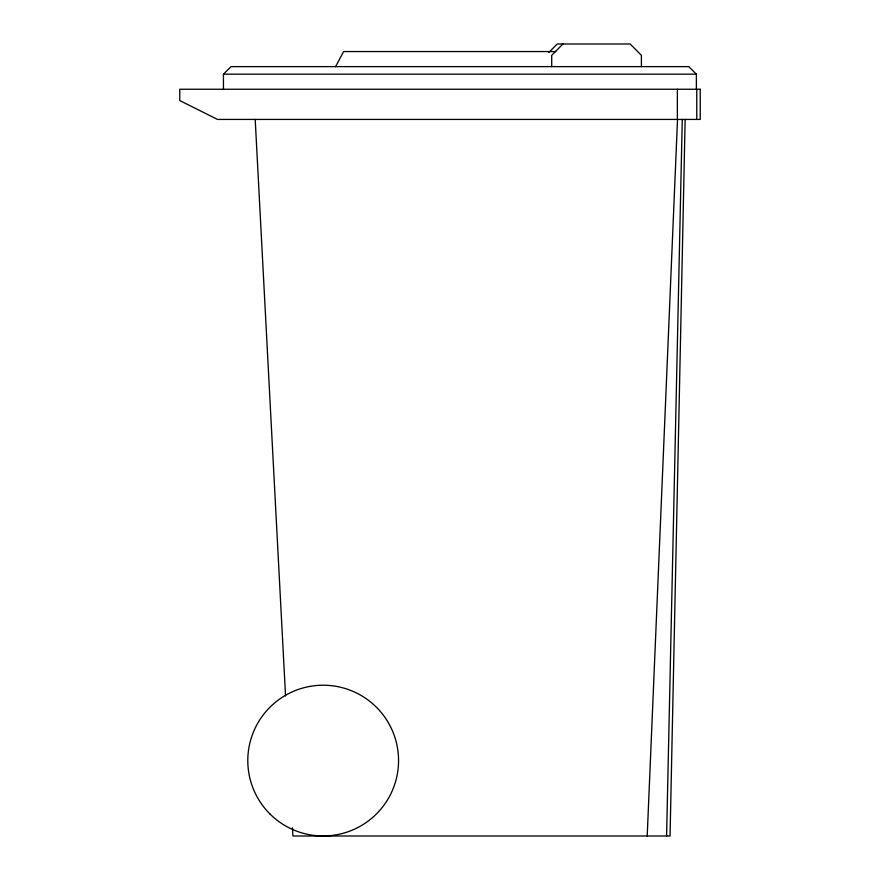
<?xml version="1.0" encoding="UTF-8"?>
<svg xmlns="http://www.w3.org/2000/svg" width="880" height="880" viewBox="0 0 880 880"><rect width="100%" height="100%" fill="white"/><g stroke="black" fill="none" stroke-linecap="round" stroke-linejoin="round"><path stroke-width="1.32" d="M685.146 119.427L670.054 836L292.919 836L292.479 827.761M666.589 836L682.275 119.427M647.207 836L677.523 119.427M335.61 66.627L343.607 51.546L555.753 51.546M548.79 52.481L557.216 44L630.157 44L641.399 55.319L641.399 66.627M562.947 44L551.705 55.319L551.705 66.627M223.443 89.254L223.443 74.173L230.989 66.627L688.765 66.627L696.377 74.173L696.377 89.254M223.443 74.173L696.377 74.173M255.2 119.427L285.549 695.981M696.762 89.254L696.762 119.427M677.369 89.254L677.369 119.427M700.227 89.254L179.773 89.254L179.773 100.573L217.481 119.427L700.227 119.427L700.227 89.254M269.885 813.901A75.372 75.372 0 0 0 395.989 780.098A75.372 75.372 0 0 0 303.666 687.786A75.372 75.372 0 0 0 269.885 813.901"/></g></svg>
